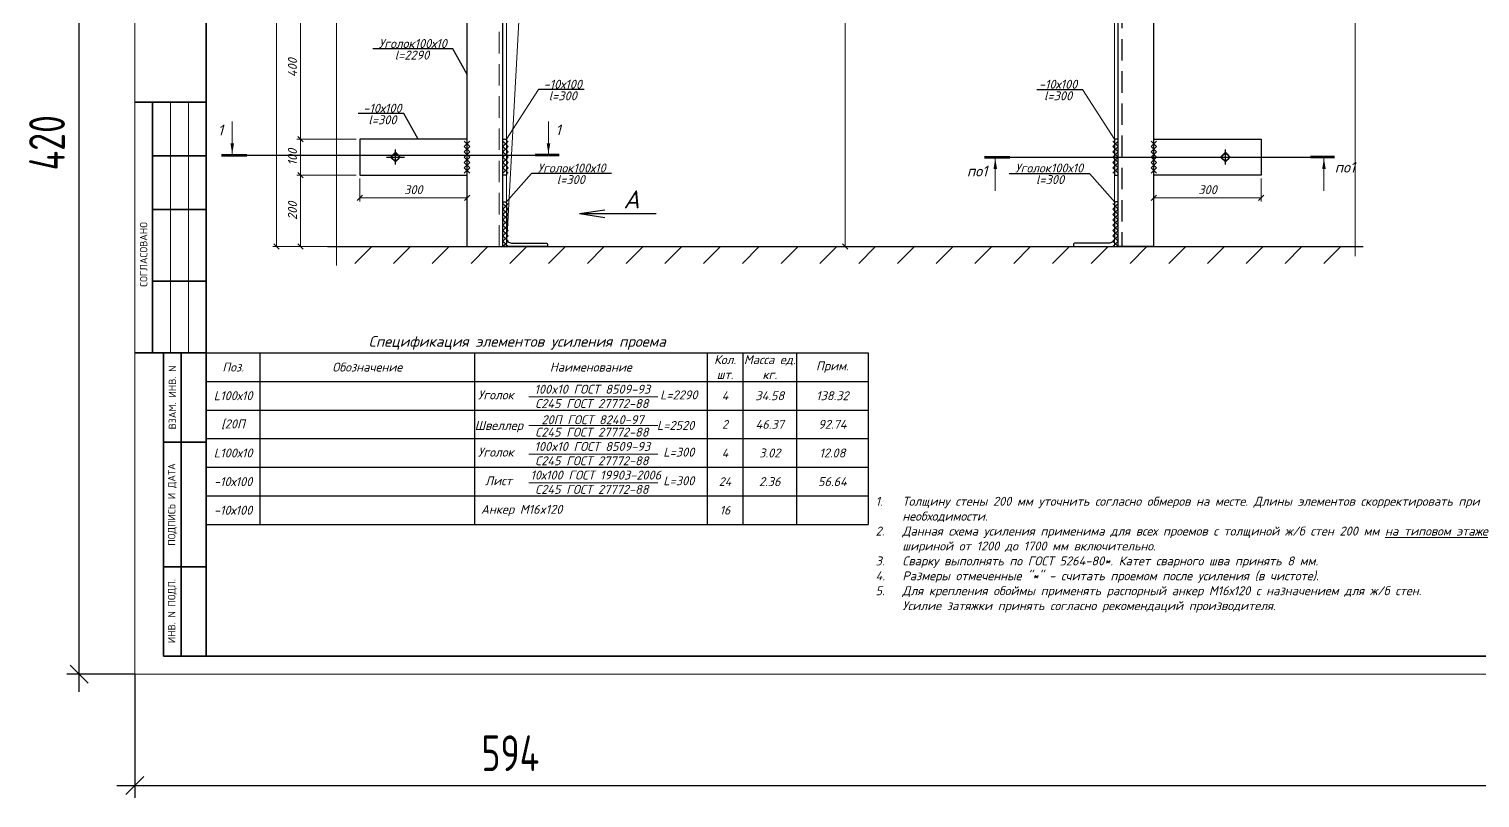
# Model space of a CAD drawing. Header units: millimetres. Extents: x 19346 to 188849, y 18183 to 1386204.
# Drawn here: x 152296 to 156351, y 25514 to 27663 of the extents above; entities that cross this region are included whole.
import ezdxf
from ezdxf.enums import TextEntityAlignment as Align

# ---------------------------------------------------------------- set-up
doc = ezdxf.new("R2010")
doc.units = ezdxf.units.MM
doc.linetypes.add('Пунктир 2мм', pattern=[3, 2, -1])
doc.layers.get('DEFPOINTS').update_dxf_attribs({"color": 1})
for name, color, linetype, lineweight in [('013', 7, 'Continuous', 13), ('030', 7, 'Continuous', 30), ('Размер', 140, 'Continuous', 13), ('Разрезы', 54, 'Continuous', 20), ('ТЕКСТ', 214, 'Continuous', 20)]:
    doc.layers.add(name, color=color, linetype=linetype, lineweight=lineweight)
doc.styles.add('10', font='isocpeui.ttf', dxfattribs={"height": 25})
doc.styles.add('100', font='isocpeui.ttf', dxfattribs={"height": 250})
doc.styles.add('GOST', font='isocpeur.TTF')
doc.styles.add('БДА100', font='romand.shx', dxfattribs={"width": 0.7})
doc.dimstyles.new('10', dxfattribs={"dimtxt": 37.5, "dimasz": 15, "dimexe": 10, "dimexo": 10, "dimgap": 10, "dimtad": 1, "dimtxsty": '10', "dimblk": 'OBLIQUE', "dimcen": 2.5, "dimadec": 0, "dimazin": 0, "dimtfac": 1, "dimtmove": 0, "dimatfit": 3, "dimfxl": 1, "dimlwd": 15, "dimlwe": 15, "dimarcsym": 0})
doc.dimstyles.new('БДА1', dxfattribs={"dimtxt": 2, "dimasz": 1, "dimexe": 0.7, "dimexo": 0, "dimgap": 0.8, "dimtad": 1, "dimdec": 0, "dimrnd": 1, "dimzin": 0, "dimdsep": 46, "dimtxsty": 'БДА100', "dimblk": 'OBLIQUE', "dimcen": 2, "dimdle": 1, "dimadec": 0, "dimazin": 0, "dimtfac": 1, "dimtdec": 0, "dimtmove": 1, "dimatfit": 3, "dimldrblk": 'NONE', "dimfxl": 0.7, "dimtolj": 1, "dimtzin": 0, "dimlwd": -1, "dimlwe": -1, "dimarcsym": 0})

# ---------------------------------------------------------------- blocks, each defined once
blk = doc.blocks.new('_OBLIQUE')
at = {"color": 0, "linetype": 'ByBlock'}
blk.add_line((-0.5, -0.5), (0.5, 0.5), dxfattribs=at)
blk = doc.blocks.new('*D17')
at = {"layer": 'DEFPOINTS', "color": 0, "transparency": 16777216}
for p, q in [((0, 0), (0, -34.62)), ((594, 0), (594, -34.62)), ((-5, -31.12), (599, -31.12))]:
    blk.add_line(p, q, dxfattribs=at)
for p in [(0, 0), (594, 0), (594, -31.12)]:
    blk.add_point(p, dxfattribs=at)
at = {"layer": 'DEFPOINTS', "color": 0, "transparency": 16777216, "xscale": 5, "yscale": 5, "zscale": 5, "rotation": 180}
blk.add_blockref('_OBLIQUE', (0, -31.12), dxfattribs=at)
at = {"layer": 'DEFPOINTS', "color": 0, "transparency": 16777216, "xscale": 5, "yscale": 5, "zscale": 5}
blk.add_blockref('_OBLIQUE', (594, -31.12), dxfattribs=at)
at = {"layer": 'DEFPOINTS', "color": 0, "lineweight": 0, "transparency": 16777216, "insert": (105, -22.12), "char_height": 10, "attachment_point": 5, "style": 'БДА100'}
blk.add_mtext('\\A1;594', dxfattribs=at)
blk = doc.blocks.new('_None')
blk = doc.blocks.new('*D18')
at = {"layer": 'DEFPOINTS', "color": 0, "transparency": 16777216}
for p, q in [((-15.52, -5), (-15.52, 425)), ((0, 420), (-19.02, 420)), ((0, 0), (-19.02, 0))]:
    blk.add_line(p, q, dxfattribs=at)
for p in [(-15.52, 420), (0, 420), (0, 0)]:
    blk.add_point(p, dxfattribs=at)
at = {"layer": 'DEFPOINTS', "color": 0, "transparency": 16777216, "xscale": 5, "yscale": 5, "zscale": 5}
for p, rotation in [((-15.52, 420), 90), ((-15.52, 0), 270)]:
    blk.add_blockref('_OBLIQUE', p, dxfattribs=dict(at, rotation=rotation))
at = {"layer": 'DEFPOINTS', "color": 0, "lineweight": 0, "transparency": 16777216, "insert": (-24.52, 148.5), "char_height": 10, "attachment_point": 5, "rotation": 90, "style": 'БДА100'}
blk.add_mtext('\\A1;420', dxfattribs=at)
blk = doc.blocks.new('*D467')
at = {"color": 0, "lineweight": 15, "ltscale": 100, "transparency": 16777216}
for p, q in [((153210, 29345), (152977.5, 29345)), ((152987.5, 27055), (152987.5, 29345)), ((153145, 27055), (152977.5, 27055))]:
    blk.add_line(p, q, dxfattribs=at)
at = {"layer": 'DEFPOINTS', "color": 0, "ltscale": 100, "transparency": 16777216}
for p in [(152987.5, 29345), (153220, 29345), (153155, 27055)]:
    blk.add_point(p, dxfattribs=at)
at = {"color": 0, "lineweight": 15, "ltscale": 100, "transparency": 16777216, "xscale": 15, "yscale": 15, "zscale": 15}
for p, rotation in [((152987.5, 29345), 90), ((152987.5, 27055), 270)]:
    blk.add_blockref('_OBLIQUE', p, dxfattribs=dict(at, rotation=rotation))
at = {"color": 0, "ltscale": 100, "transparency": 16777216, "insert": (152965, 28200), "char_height": 25, "attachment_point": 5, "rotation": 90, "style": '10'}
blk.add_mtext('2290', dxfattribs=at)
blk = doc.blocks.new('*D493')
at = {"color": 0, "lineweight": 15, "ltscale": 100, "transparency": 16777216}
for p, q in [((153210, 27255), (153044.5, 27255)), ((153054.5, 27055), (153054.5, 27255)), ((153145, 27055), (153044.5, 27055))]:
    blk.add_line(p, q, dxfattribs=at)
at = {"layer": 'DEFPOINTS', "color": 0, "ltscale": 100, "transparency": 16777216}
for p in [(153054.5, 27255), (153220, 27255), (153155, 27055)]:
    blk.add_point(p, dxfattribs=at)
at = {"color": 0, "lineweight": 15, "ltscale": 100, "transparency": 16777216, "xscale": 15, "yscale": 15, "zscale": 15}
for p, rotation in [((153054.5, 27255), 90), ((153054.5, 27055), 270)]:
    blk.add_blockref('_OBLIQUE', p, dxfattribs=dict(at, rotation=rotation))
at = {"color": 0, "ltscale": 100, "transparency": 16777216, "insert": (153032, 27155), "char_height": 25, "attachment_point": 5, "rotation": 90, "style": '10'}
blk.add_mtext('200', dxfattribs=at)
blk = doc.blocks.new('*D494')
at = {"color": 0, "lineweight": 15, "ltscale": 100, "transparency": 16777216}
for p, q in [((153210, 27355), (153044.5, 27355)), ((153054.5, 27255), (153054.5, 27355)), ((153210, 27255), (153044.5, 27255))]:
    blk.add_line(p, q, dxfattribs=at)
at = {"layer": 'DEFPOINTS', "color": 0, "ltscale": 100, "transparency": 16777216}
for p in [(153054.5, 27355), (153220, 27355), (153220, 27255)]:
    blk.add_point(p, dxfattribs=at)
at = {"color": 0, "lineweight": 15, "ltscale": 100, "transparency": 16777216, "xscale": 15, "yscale": 15, "zscale": 15}
for p, rotation in [((153054.5, 27355), 90), ((153054.5, 27255), 270)]:
    blk.add_blockref('_OBLIQUE', p, dxfattribs=dict(at, rotation=rotation))
at = {"color": 0, "ltscale": 100, "transparency": 16777216, "insert": (153032, 27305), "char_height": 25, "attachment_point": 5, "rotation": 90, "style": '10'}
blk.add_mtext('100', dxfattribs=at)
blk = doc.blocks.new('*D495')
at = {"color": 0, "lineweight": 15, "ltscale": 100, "transparency": 16777216}
for p, q in [((153210, 27755), (153044.5, 27755)), ((153054.5, 27355), (153054.5, 27755)), ((153210, 27355), (153044.5, 27355))]:
    blk.add_line(p, q, dxfattribs=at)
at = {"layer": 'DEFPOINTS', "color": 0, "ltscale": 100, "transparency": 16777216}
for p in [(153054.5, 27755), (153220, 27755), (153220, 27355)]:
    blk.add_point(p, dxfattribs=at)
at = {"color": 0, "lineweight": 15, "ltscale": 100, "transparency": 16777216, "xscale": 15, "yscale": 15, "zscale": 15}
for p, rotation in [((153054.5, 27755), 90), ((153054.5, 27355), 270)]:
    blk.add_blockref('_OBLIQUE', p, dxfattribs=dict(at, rotation=rotation))
at = {"color": 0, "ltscale": 100, "transparency": 16777216, "insert": (153032, 27555), "char_height": 25, "attachment_point": 5, "rotation": 90, "style": '10'}
blk.add_mtext('400', dxfattribs=at)
blk = doc.blocks.new('*D503')
at = {"color": 0, "lineweight": 15, "ltscale": 100, "transparency": 16777216}
for p, q in [((154465.8, 29335), (154587, 29335)), ((154577, 29335), (154577, 27055)), ((154465.8, 27055), (154587, 27055))]:
    blk.add_line(p, q, dxfattribs=at)
at = {"layer": 'DEFPOINTS', "color": 0, "ltscale": 100, "transparency": 16777216}
for p in [(154455.8, 29335), (154455.8, 27055), (154577, 27055)]:
    blk.add_point(p, dxfattribs=at)
at = {"color": 0, "lineweight": 15, "ltscale": 100, "transparency": 16777216, "xscale": 15, "yscale": 15, "zscale": 15}
for p, rotation in [((154577, 29335), 90), ((154577, 27055), 270)]:
    blk.add_blockref('_OBLIQUE', p, dxfattribs=dict(at, rotation=rotation))
at = {"color": 0, "ltscale": 100, "transparency": 16777216, "insert": (154554.5, 28195), "char_height": 25, "attachment_point": 5, "rotation": 90, "style": '10'}
blk.add_mtext('2280*', dxfattribs=at)
blk = doc.blocks.new('*U174')
blk.add_lwpolyline([(-34.5, 90.5), (-29.1, 90.5, -0.414214), (-24.5, 85.9), (-24.5, -10.5, 0.414214), (-10.5, -24.5), (85.9, -24.5, -0.414214), (90.5, -29.1), (90.5, -34.5), (-34.5, -34.5)], format="xyb", close=True)
blk = doc.blocks.new('*U256')
at = {"layer": 'DEFPOINTS'}
blk.add_line((0, 0), (80.57, 0), dxfattribs=at)
at = {"layer": 'Разрезы', "color": 0, "lineweight": 60}
for p, q in [((-7.07, 0), (0, 0)), ((87.32, 0), (80.57, 0))]:
    blk.add_line(p, q, dxfattribs=at)
at = {"layer": 'Разрезы', "color": 0}
for p, q in [((-4.07, -0.35), (-4.07, -9.4)), ((84.32, -0.35), (84.32, -9.4))]:
    blk.add_line(p, q, dxfattribs=at)
for points in [[(-4.07, -0.35), (-3.57, -3.35), (-4.57, -3.35)], [(84.32, -0.35), (83.82, -3.35), (84.83, -3.35)]]:
    blk.add_solid(points, dxfattribs=at)
at = {"layer": 'Разрезы', "color": 0, "style": '100'}
for tag, p in [('1', (-7.34, -7.05)), ('2', (87.05, -7.11))]:
    blk.add_attdef(tag, text='', height=3, dxfattribs=at).set_placement(p, align=Align.MIDDLE_CENTER)
blk = doc.blocks.new('*U255')
at = {"layer": 'DEFPOINTS'}
blk.add_line((0, 0), (84.05, 0), dxfattribs=at)
at = {"layer": 'Разрезы', "color": 0}
for p, q in [((-4.07, 0.35), (-4.07, 9.4)), ((87.8, 0.35), (87.8, 9.4))]:
    blk.add_line(p, q, dxfattribs=at)
at = {"layer": 'Разрезы', "color": 0, "lineweight": 60}
for p, q in [((-7.07, 0), (0, 0)), ((90.8, 0), (84.05, 0))]:
    blk.add_line(p, q, dxfattribs=at)
at = {"layer": 'Разрезы', "color": 0}
for points in [[(-4.07, 0.35), (-3.57, 3.35), (-4.57, 3.35)], [(87.8, 0.35), (87.3, 3.35), (88.3, 3.35)]]:
    blk.add_solid(points, dxfattribs=at)
at = {"layer": 'Разрезы', "color": 0, "style": '100'}
for tag, p in [('1', (-9.12, 3.88)), ('2', (93.69, 2.82))]:
    blk.add_attdef(tag, text='', height=3, dxfattribs=at).set_placement(p, align=Align.MIDDLE_CENTER)
blk = doc.blocks.new('*D512')
at = {"color": 0, "lineweight": 15, "ltscale": 100, "transparency": 16777216}
for p, q in [((153220, 27245), (153220, 27181.5)), ((153520, 27245), (153520, 27181.5)), ((153220, 27191.5), (153520, 27191.5))]:
    blk.add_line(p, q, dxfattribs=at)
at = {"layer": 'DEFPOINTS', "color": 0, "ltscale": 100, "transparency": 16777216}
for p in [(153220, 27255), (153520, 27255), (153520, 27191.5)]:
    blk.add_point(p, dxfattribs=at)
at = {"color": 0, "lineweight": 15, "ltscale": 100, "transparency": 16777216, "xscale": 15, "yscale": 15, "zscale": 15, "rotation": 180}
blk.add_blockref('_OBLIQUE', (153220, 27191.5), dxfattribs=at)
at = {"color": 0, "lineweight": 15, "ltscale": 100, "transparency": 16777216, "xscale": 15, "yscale": 15, "zscale": 15}
blk.add_blockref('_OBLIQUE', (153520, 27191.5), dxfattribs=at)
at = {"color": 0, "ltscale": 100, "transparency": 16777216, "insert": (153370, 27214), "char_height": 25, "attachment_point": 5, "style": '10'}
blk.add_mtext('300', dxfattribs=at)
blk = doc.blocks.new('*D487')
at = {"color": 0, "lineweight": 15, "ltscale": 100, "transparency": 16777216}
for p, q in [((155440, 27245), (155440, 27181.5)), ((155740, 27245), (155740, 27181.5)), ((155440, 27191.5), (155740, 27191.5))]:
    blk.add_line(p, q, dxfattribs=at)
at = {"layer": 'DEFPOINTS', "color": 0, "ltscale": 100, "transparency": 16777216}
for p in [(155440, 27255), (155740, 27255), (155740, 27191.5)]:
    blk.add_point(p, dxfattribs=at)
at = {"color": 0, "lineweight": 15, "ltscale": 100, "transparency": 16777216, "xscale": 15, "yscale": 15, "zscale": 15, "rotation": 180}
blk.add_blockref('_OBLIQUE', (155440, 27191.5), dxfattribs=at)
at = {"color": 0, "lineweight": 15, "ltscale": 100, "transparency": 16777216, "xscale": 15, "yscale": 15, "zscale": 15}
blk.add_blockref('_OBLIQUE', (155740, 27191.5), dxfattribs=at)
at = {"color": 0, "ltscale": 100, "transparency": 16777216, "insert": (155590, 27214), "char_height": 25, "attachment_point": 5, "style": '10'}
blk.add_mtext('300', dxfattribs=at)
blk = doc.blocks.new('*T732')
at = {"layer": '013', "color": 0, "linetype": 'ByBlock', "lineweight": 30, "ltscale": 100, "transparency": 16777216}
for p, q in [((0, 0), (1850, 0)), ((0, 0), (0, -480)), ((150, 0), (150, -480)), ((750, 0), (750, -480)), ((1400, 0), (1400, -480)), ((1500, 0), (1500, -80)), ((1650, 0), (1650, -80)), ((1850, 0), (1850, -80)), ((0, -80), (1850, -80)), ((1500, -80), (1500, -480)), ((1650, -80), (1650, -480)), ((1850, -80), (1850, -480)), ((0, -160), (1400, -160)), ((1400, -160), (1500, -160)), ((1500, -160), (1650, -160)), ((1650, -160), (1850, -160)), ((0, -240), (1400, -240)), ((1400, -240), (1500, -240)), ((1500, -240), (1650, -240)), ((1650, -240), (1850, -240)), ((0, -320), (1400, -320)), ((1400, -320), (1500, -320)), ((1500, -320), (1650, -320)), ((1650, -320), (1850, -320)), ((0, -400), (1400, -400)), ((1400, -400), (1500, -400)), ((1500, -400), (1650, -400)), ((1650, -400), (1850, -400)), ((0, -480), (1400, -480)), ((1400, -480), (1500, -480)), ((1500, -480), (1650, -480)), ((1650, -480), (1850, -480))]:
    blk.add_line(p, q, dxfattribs=at)
at = {"layer": '013', "color": 0, "lineweight": 30, "ltscale": 100, "transparency": 16777216, "char_height": 25, "attachment_point": 5, "style": '100'}
for s, insert, width in [('Поз.', (75, -40), 149.7), ('Обозначение', (450, -40), 599.7), ('Наименование', (1075, -40), 649.7), ('Кол. шт.', (1450, -40), 99.7), ('Масса ед. кг.', (1575, -40), 149.7), ('Прим.', (1750, -40), 199.7), ('L100х10', (75, -120), 149.7), ('[20П', (75, -200), 149.7), ('L100х10', (75, -280), 149.7), ('-10х100', (75, -360), 149.7), ('-10х100', (75, -440), 149.7)]:
    blk.add_mtext(s, dxfattribs=dict(at, insert=insert, width=width))
at = {"layer": '013', "color": 140, "lineweight": 30, "ltscale": 100, "transparency": 16777216, "attachment_point": 5, "style": '100'}
for s, insert, char_height, width in [('4', (1450, -120), 24, 70), ('34.58', (1575, -120), 25, 120), ('138.32', (1750, -120), 25, 170), ('2', (1450, -200), 24, 70), ('46.37', (1575, -200), 25, 120), ('92.74', (1750, -200), 25, 170), ('4', (1450, -280), 24, 70), ('3.02', (1575, -280), 25, 120), ('12.08', (1750, -280), 25, 170), ('24', (1450, -360), 24, 70), ('2.36', (1575, -360), 25, 120), ('56.64', (1750, -360), 25, 170), ('16', (1450, -440), 24, 70)]:
    blk.add_mtext(s, dxfattribs=dict(at, insert=insert, char_height=char_height, width=width))
blk = doc.blocks.new('*U16')
at = {"color": 44, "lineweight": 20, "ltscale": 10}
for p, q in [((0, 420), (0, 0)), ((0, 0), (594, 0))]:
    blk.add_line(p, q, dxfattribs=at)
at = {"color": 137, "lineweight": 35, "ltscale": 10}
for p, q in [((20, 415), (20, 5)), ((0, 159.8), (20, 159.8)), ((5, 89.8), (5, 159.8)), ((5, 144.8), (20, 144.8)), ((5, 129.8), (20, 129.8)), ((5, 109.8), (20, 109.8)), ((0, 89.8), (20, 89.8)), ((8.04, 89.8), (8.04, 5)), ((13.02, 89.8), (13.02, 5)), ((8.04, 64.8), (20, 64.8)), ((8.04, 30), (20, 30)), ((8.04, 5), (589, 5))]:
    blk.add_line(p, q, dxfattribs=at)
at = {"color": 44, "lineweight": 13}
for p, q in [((10, 89.8), (10, 159.8)), ((15, 89.8), (15, 159.8))]:
    blk.add_line(p, q, dxfattribs=at)
at = {"color": 0, "lineweight": 13, "char_height": 2.0408, "attachment_point": 5, "rotation": 90, "style": 'GOST'}
for s, insert, width in [('СОГЛАСОВАНО', (2.49, 117.3), 55), ('ВЗАМ. ИНВ. N', (10.53, 77.3), 25), ('ПОДПИСЬ И ДАТА', (10.53, 47.4), 34.7978), ('ИНВ. N ПОДЛ.', (10.53, 17.6), 24.8009)]:
    blk.add_mtext(s, dxfattribs=dict(at, insert=insert, width=width))
at = {"color": 44, "lineweight": 13, "style": 'GOST', "oblique": 10, "width": 0.8}
for tag in ['ФОРМАТВЕРТ', 'ФОРМАТГОРИЗ']:
    blk.add_attdef(tag, (542.98, 1.6), '', height=2, dxfattribs=at)
at = {"layer": 'DEFPOINTS', "color": 251, "lineweight": 0}
dim = blk.add_linear_dim(base=(-15.52, 420), p1=(0, 0), p2=(0, 420), angle=90, dimstyle='БДА1', override={"dimscale": 5}, dxfattribs=at)
dim.commit()
dim.dimension.update_dxf_attribs({"geometry": '*D18', "text_midpoint": (-15.52, 148.5), "dimtype": 128})
dim = blk.add_linear_dim(base=(594, -31.12), p1=(0, 0), p2=(594, 0), dimstyle='БДА1', override={"dimscale": 5}, dxfattribs=at)
dim.commit()
dim.dimension.update_dxf_attribs({"geometry": '*D17', "text_midpoint": (105, -31.12), "dimtype": 128})

msp = doc.modelspace()

# ---------------------------------------------------------------- linework, layer by layer
at = {"linetype": 'Пунктир 2мм', "ltscale": 30}
msp.add_line((155349.967, 29345.045), (155349.967, 27055.045), dxfattribs=at)
at = {"ltscale": 100}
for p, q in [((153480.165, 27607.507), (153256.424, 27607.507)), ((153519.967, 27535.843), (153480.165, 27607.507)), ((153847.6, 27493.713), (153719.709, 27493.713)), ((155112.334, 27493.713), (155240.225, 27493.713)), ((153343.517, 27426.709), (153215.626, 27426.709)), ((153383.32, 27355.045), (153343.517, 27426.709)), ((153527.467, 27335.045), (153512.467, 27350.045)), ((153512.467, 27335.045), (153527.467, 27350.045)), ((153634.967, 27335.045), (153619.967, 27350.045)), ((153619.967, 27335.045), (153634.967, 27350.045)), ((155339.967, 27335.045), (155324.967, 27350.045)), ((155324.967, 27335.045), (155339.967, 27350.045)), ((155447.467, 27335.045), (155432.467, 27350.045)), ((155432.467, 27335.045), (155447.467, 27350.045)), ((153294.91, 27305.045), (153345.024, 27305.045)), ((153319.967, 27284.181), (153319.967, 27325.91)), ((153527.467, 27320.045), (153512.467, 27335.045)), ((153512.467, 27320.045), (153527.467, 27335.045)), ((153527.467, 27305.045), (153512.467, 27320.045)), ((153512.467, 27305.045), (153527.467, 27320.045)), ((153527.467, 27290.045), (153512.467, 27305.045)), ((153512.467, 27290.045), (153527.467, 27305.045)), ((153634.967, 27320.045), (153619.967, 27335.045)), ((153619.967, 27320.045), (153634.967, 27335.045)), ((153634.967, 27305.045), (153619.967, 27320.045)), ((153619.967, 27305.045), (153634.967, 27320.045)), ((153634.967, 27290.045), (153619.967, 27305.045)), ((153619.967, 27290.045), (153634.967, 27305.045)), ((155339.967, 27320.045), (155324.967, 27335.045)), ((155324.967, 27320.045), (155339.967, 27335.045)), ((155339.967, 27305.045), (155324.967, 27320.045)), ((155324.967, 27305.045), (155339.967, 27320.045)), ((155339.967, 27290.045), (155324.967, 27305.045)), ((155324.967, 27290.045), (155339.967, 27305.045)), ((155447.467, 27320.045), (155432.467, 27335.045)), ((155432.467, 27320.045), (155447.467, 27335.045)), ((155447.467, 27305.045), (155432.467, 27320.045)), ((155432.467, 27305.045), (155447.467, 27320.045)), ((155447.467, 27290.045), (155432.467, 27305.045)), ((155432.467, 27290.045), (155447.467, 27305.045)), ((155614.91, 27305.045), (155665.024, 27305.045)), ((155639.967, 27284.181), (155639.967, 27325.91)), ((153527.467, 27275.045), (153512.467, 27290.045)), ((153512.467, 27275.045), (153527.467, 27290.045)), ((153527.467, 27260.045), (153512.467, 27275.045)), ((153512.467, 27260.045), (153527.467, 27275.045)), ((153634.967, 27275.045), (153619.967, 27290.045)), ((153619.967, 27275.045), (153634.967, 27290.045)), ((153634.967, 27260.045), (153619.967, 27275.045)), ((153619.967, 27260.045), (153634.967, 27275.045)), ((153924.163, 27259.608), (153700.422, 27259.608)), ((155035.771, 27259.608), (155259.512, 27259.608)), ((155339.967, 27275.045), (155324.967, 27290.045)), ((155324.967, 27275.045), (155339.967, 27290.045)), ((155339.967, 27260.045), (155324.967, 27275.045)), ((155324.967, 27260.045), (155339.967, 27275.045)), ((155447.467, 27275.045), (155432.467, 27290.045)), ((155432.467, 27275.045), (155447.467, 27290.045)), ((155447.467, 27260.045), (155432.467, 27275.045)), ((155432.467, 27260.045), (155447.467, 27275.045)), ((153634.967, 27160.045), (153619.967, 27175.045)), ((153619.967, 27160.045), (153634.967, 27175.045)), ((155339.967, 27160.045), (155324.967, 27175.045)), ((155324.967, 27160.045), (155339.967, 27175.045)), ((153634.967, 27145.045), (153619.967, 27160.045)), ((153619.967, 27145.045), (153634.967, 27160.045)), ((153634.967, 27130.045), (153619.967, 27145.045)), ((153619.967, 27130.045), (153634.967, 27145.045)), ((153834.318, 27147.059), (153905.545, 27157.361)), ((153834.318, 27147.059), (154048.438, 27147.059)), ((153834.318, 27147.059), (153905.545, 27136.756)), ((155339.967, 27145.045), (155324.967, 27160.045)), ((155324.967, 27145.045), (155339.967, 27160.045)), ((155339.967, 27130.045), (155324.967, 27145.045)), ((155324.967, 27130.045), (155339.967, 27145.045)), ((153634.967, 27115.045), (153619.967, 27130.045)), ((153619.967, 27115.045), (153634.967, 27130.045)), ((153634.967, 27100.045), (153619.967, 27115.045)), ((153619.967, 27100.045), (153634.967, 27115.045)), ((153634.967, 27085.045), (153619.967, 27100.045)), ((153619.967, 27085.045), (153634.967, 27100.045)), ((155339.967, 27115.045), (155324.967, 27130.045)), ((155324.967, 27115.045), (155339.967, 27130.045)), ((155339.967, 27100.045), (155324.967, 27115.045)), ((155324.967, 27100.045), (155339.967, 27115.045)), ((155339.967, 27085.045), (155324.967, 27100.045)), ((155324.967, 27085.045), (155339.967, 27100.045)), ((153130.016, 27055.045), (156024.971, 27055.045)), ((153634.967, 27070.045), (153619.967, 27085.045)), ((153619.967, 27070.045), (153634.967, 27085.045)), ((153634.967, 27055.045), (153619.967, 27070.045)), ((153619.967, 27055.045), (153634.967, 27070.045)), ((155339.967, 27070.045), (155324.967, 27085.045)), ((155324.967, 27070.045), (155339.967, 27085.045)), ((155339.967, 27055.045), (155324.967, 27070.045)), ((155324.967, 27055.045), (155339.967, 27070.045))]:
    msp.add_line(p, q, dxfattribs=at)
at = {"layer": '013', "ltscale": 100}
for p, q in [((153629.967, 27355.045), (153719.709, 27493.713)), ((155329.967, 27355.045), (155240.225, 27493.713)), ((153628.62, 27178.698), (153700.422, 27259.608)), ((155331.314, 27178.698), (155259.512, 27259.608)), ((153206.316, 27008.125), (153253.557, 27055.045)), ((153314.662, 27008.125), (153361.903, 27055.045)), ((153423.009, 27008.125), (153470.25, 27055.045)), ((153531.356, 27008.125), (153578.597, 27055.045)), ((153639.703, 27008.125), (153686.943, 27055.045)), ((153748.049, 27008.125), (153795.29, 27055.045)), ((153856.396, 27008.125), (153903.637, 27055.045)), ((153964.743, 27008.125), (154011.983, 27055.045)), ((154073.089, 27008.125), (154120.33, 27055.045)), ((154181.436, 27008.125), (154228.677, 27055.045)), ((154289.783, 27008.125), (154337.023, 27055.045)), ((154398.129, 27008.125), (154445.37, 27055.045)), ((154506.476, 27008.125), (154553.717, 27055.045)), ((154614.823, 27008.125), (154662.063, 27055.045)), ((154723.169, 27008.125), (154770.41, 27055.045)), ((154831.516, 27008.125), (154878.757, 27055.045)), ((154939.863, 27008.125), (154987.103, 27055.045)), ((155048.209, 27008.125), (155095.45, 27055.045)), ((155156.556, 27008.125), (155203.797, 27055.045)), ((155264.903, 27008.125), (155312.144, 27055.045)), ((155373.249, 27008.125), (155420.49, 27055.045)), ((155481.596, 27008.125), (155528.837, 27055.045)), ((155589.943, 27008.125), (155637.184, 27055.045)), ((155698.289, 27008.125), (155745.53, 27055.045)), ((155806.636, 27008.125), (155853.877, 27055.045)), ((155914.983, 27008.125), (155962.224, 27055.045))]:
    msp.add_line(p, q, dxfattribs=at)
at = {"layer": '013', "ltscale": 4}
for p, q in [((153692.476, 26634.872), (154053.82, 26634.872)), ((153692.476, 26554.872), (154053.82, 26554.872)), ((153692.476, 26474.872), (154053.82, 26474.872)), ((153692.476, 26394.872), (154053.82, 26394.872))]:
    msp.add_line(p, q, dxfattribs=at)
at = {"layer": '013', "ltscale": 100}
for points in [[(156002.934, 27028.186), (156002.934, 28087.565), (155945.643, 28116.601), (156070.175, 28086.689), (156002.934, 28122.586), (156002.934, 29705.325)], [(153155.016, 27001.77), (153155.016, 28087.565), (153097.724, 28116.601), (153222.256, 28086.689), (153155.016, 28122.586), (153155.016, 29682.166)], [(153629.967, 27055.045), (153734.435, 28962.287), (155329.967, 29335.045)]]:
    msp.add_lwpolyline(points, dxfattribs=at)
at = {"layer": '013', "linetype": 'Пунктир 2мм', "ltscale": 30}
msp.add_lwpolyline([(153609.967, 27055.045), (153609.967, 29345.045)], dxfattribs=at)
at = {"layer": '013', "ltscale": 100}
msp.add_lwpolyline([(153629.967, 29335.045), (155329.967, 29335.045), (155329.967, 27055.045), (153629.967, 27055.045)], close=True, dxfattribs=at)
at = {"layer": '030', "ltscale": 100}
for p, q in [((153519.967, 27055.045), (153619.967, 27055.045)), ((155439.967, 27055.045), (155339.967, 27055.045))]:
    msp.add_line(p, q, dxfattribs=at)
for points in [[(153519.967, 27055.045), (153519.967, 29345.045)], [(153619.967, 27055.045), (153619.967, 29345.045)], [(155339.967, 27055.045), (155339.967, 29345.045)], [(155439.967, 27055.045), (155439.967, 29345.045)], [(153519.967, 27355.045), (153219.967, 27355.045), (153219.967, 27255.045), (153519.967, 27255.045), (153519.967, 27355.045)], [(153629.967, 27355.045), (153629.967, 27255.045), (153619.967, 27255.045), (153619.967, 27355.045), (153629.967, 27355.045)], [(155329.967, 27355.045), (155329.967, 27255.045), (155339.967, 27255.045), (155339.967, 27355.045), (155331.967, 27355.045)], [(155439.967, 27355.045), (155739.967, 27355.045), (155739.967, 27255.045), (155439.967, 27255.045), (155439.967, 27355.045)], [(153306.467, 27305.045), (153319.967, 27318.545), (153333.467, 27305.045), (153319.967, 27291.545), (153306.467, 27305.045)], [(155626.467, 27305.045), (155639.967, 27318.545), (155653.467, 27305.045), (155639.967, 27291.545), (155626.467, 27305.045)]]:
    msp.add_lwpolyline(points, dxfattribs=at)
for centre in [(153319.967, 27305.045), (155639.967, 27305.045)]:
    msp.add_circle(centre, 9, dxfattribs=at)

# ---------------------------------------------------------------- block references
at = {"xscale": 10, "yscale": 10, "zscale": 10}
msp.add_blockref('*U16', (152591.186, 25860.225), dxfattribs=at)
msp.add_blockref('*T732', (152791.186, 26758.203))
at = {"layer": '030'}
msp.add_blockref('*U174', (153654.467, 27089.545), dxfattribs=at)
at = {"layer": '030', "xscale": -1}
msp.add_blockref('*U174', (155305.467, 27089.545), dxfattribs=at)
at = {"layer": 'Размер'}
ref = msp.add_blockref('*U256', (152904.423, 27310.274), dxfattribs=dict(at, xscale=-10, yscale=10, zscale=10, rotation=180))
ref.add_attrib('1', '1', dxfattribs={"layer": 'Разрезы', "color": 0, "height": 30, "style": '100'}).set_placement((152831.05, 27380.802), align=Align.MIDDLE_CENTER)
ref.add_attrib('2', '1', dxfattribs={"layer": 'Разрезы', "color": 0, "height": 30, "style": '100'}).set_placement((153774.967, 27381.326), align=Align.MIDDLE_CENTER)
ref = msp.add_blockref('*U255', (155037.253, 27305.045), dxfattribs=dict(at, xscale=-10, yscale=10, zscale=10, rotation=180))
ref.add_attrib('1', 'по1', dxfattribs={"layer": 'Разрезы', "color": 0, "height": 30, "style": '100'}).set_placement((154946.061, 27266.283), align=Align.MIDDLE_CENTER)
ref.add_attrib('2', 'по1', dxfattribs={"layer": 'Разрезы', "color": 0, "height": 30, "style": '100'}).set_placement((155974.193, 27276.858), align=Align.MIDDLE_CENTER)

# ---------------------------------------------------------------- texts
at = {"style": '100'}
for s, p in [('Уголок', (153600.588, 26640.537)), ('100x10 ГОСТ 8509-93', (153870.161, 26656.417)), ('L=2290', (154112.076, 26640.537)), ('С245 ГОСТ 27772-88', (153868.974, 26616.369)), ('Швеллер', (153608.942, 26555.193)), ('20П ГОСТ 8240-97', (153870.94, 26571.073)), ('L=2520', (154103.133, 26555.193)), ('С245 ГОСТ 27772-88', (153868.974, 26536.369)), ('Уголок', (153600.588, 26480.537)), ('100x10 ГОСТ 8509-93', (153870.161, 26496.417)), ('L=300', (154112.076, 26480.537)), ('С245 ГОСТ 27772-88', (153868.974, 26456.369)), ('Лист', (153607.907, 26400.537)), ('10х100 ГОСТ 19903-2006', (153879.883, 26416.417)), ('L=300', (154112.076, 26400.537)), ('С245 ГОСТ 27772-88', (153868.974, 26376.369)), ('Анкер М16x120 ', (153680.663, 26320.681))]:
    msp.add_text(s, height=25, dxfattribs=at).set_placement(p, align=Align.MIDDLE_CENTER)
at = {"ltscale": 100, "char_height": 25, "attachment_point": 5, "style": '10'}
for s, insert in [('Уголок100х10', (153368.614, 27622.544)), ('l=2290', (153366.207, 27590.169)), ('-10х100', (153787.702, 27508.75)), ('-10х100', (155172.232, 27508.75)), ('l=300', (153787.702, 27476.375)), ('l=300', (155172.232, 27476.375)), ('-10х100', (153283.619, 27441.746)), ('l=300', (153283.619, 27409.371)), ('Уголок100х10', (153812.612, 27274.645)), ('l=300', (153810.205, 27242.271)), ('Уголок100х10', (155147.322, 27274.645)), ('l=300', (155149.729, 27242.271))]:
    msp.add_mtext(s, dxfattribs=dict(at, insert=insert))
at = {"color": 0, "lineweight": 9, "style": '10'}
for s, insert, char_height, width, attachment_point in [('\\pxi1.23419; А', (153933.062, 27186.909), 50, 295.72287, 5), ('\\pxi-3,l5.23419,t5.23419;1.^IТолщину стены 200 мм уточнить согласно обмеров на месте. Длины элементов скорректировать при необходимости.\\P2.^IДанная схема усиления применима для всех проемов с толщиной ж/б стен 200 мм {\\Lна типовом этаже} шириной от 1200 до 1700 мм включительно. \\P3.^IСварку выполнять по ГОСТ 5264-80*. Катет сварного шва принять 8 мм.\\P4.^IРазмеры отмеченные "*" - считать проемом после усиления (в чистоте).\\P5.^IДля крепления обоймы применять распорный анкер М16х120 с назначением для ж/б стен.\\P^IУсилие затяжки принять согласно рекомендаций производителя.', (154606.081, 26193.969), 25, 1840.54729, 4)]:
    msp.add_mtext(s, dxfattribs=dict(at, insert=insert, char_height=char_height, width=width, attachment_point=attachment_point))
at = {"layer": 'ТЕКСТ', "style": '100'}
msp.add_text('Спецификация элементов усиления проема', height=30, dxfattribs=at).set_placement((153245.099, 26774.971))

# ---------------------------------------------------------------- dimensions: what is measured, and where the dimension line sits
at = {"ltscale": 100}
for base, p2, picture, middle in [((152987.549, 29345.045), (153219.967, 29345.045), '*D467', (152965.049, 28200.045)), ((153054.462, 27255.045), (153219.967, 27255.045), '*D493', (153031.962, 27155.045))]:
    dim = msp.add_linear_dim(base=base, p1=(153155.016, 27055.045), p2=p2, angle=90, dimstyle='10', dxfattribs=at)
    dim.commit()
    dim.dimension.update_dxf_attribs({"geometry": picture, "text_midpoint": middle})
dim = msp.add_linear_dim(base=(154576.952, 27055.045), p1=(154455.761, 29335.045), p2=(154455.761, 27055.045), angle=90, text='2280*', dimstyle='10', dxfattribs=at)
dim.commit()
dim.dimension.update_dxf_attribs({"geometry": '*D503', "text_midpoint": (154554.452, 28195.045)})
for base, p1, p2, picture, middle in [((153054.462, 27755.045), (153219.967, 27355.045), (153219.967, 27755.045), '*D495', (153031.962, 27555.045)), ((153054.462, 27355.045), (153219.967, 27255.045), (153219.967, 27355.045), '*D494', (153031.962, 27305.045))]:
    dim = msp.add_linear_dim(base=base, p1=p1, p2=p2, angle=90, dimstyle='10', override={"dimtmove": 1}, dxfattribs=at)
    dim.commit()
    dim.dimension.update_dxf_attribs({"geometry": picture, "text_midpoint": middle})
for base, p1, p2, picture, middle in [((153519.967, 27191.513), (153219.967, 27255.045), (153519.967, 27255.045), '*D512', (153369.967, 27214.013)), ((155739.967, 27191.513), (155439.967, 27255.045), (155739.967, 27255.045), '*D487', (155589.967, 27214.013))]:
    dim = msp.add_linear_dim(base=base, p1=p1, p2=p2, dimstyle='10', dxfattribs=at)
    dim.commit()
    dim.dimension.update_dxf_attribs({"geometry": picture, "text_midpoint": middle})

doc.saveas('drawing.dxf')
